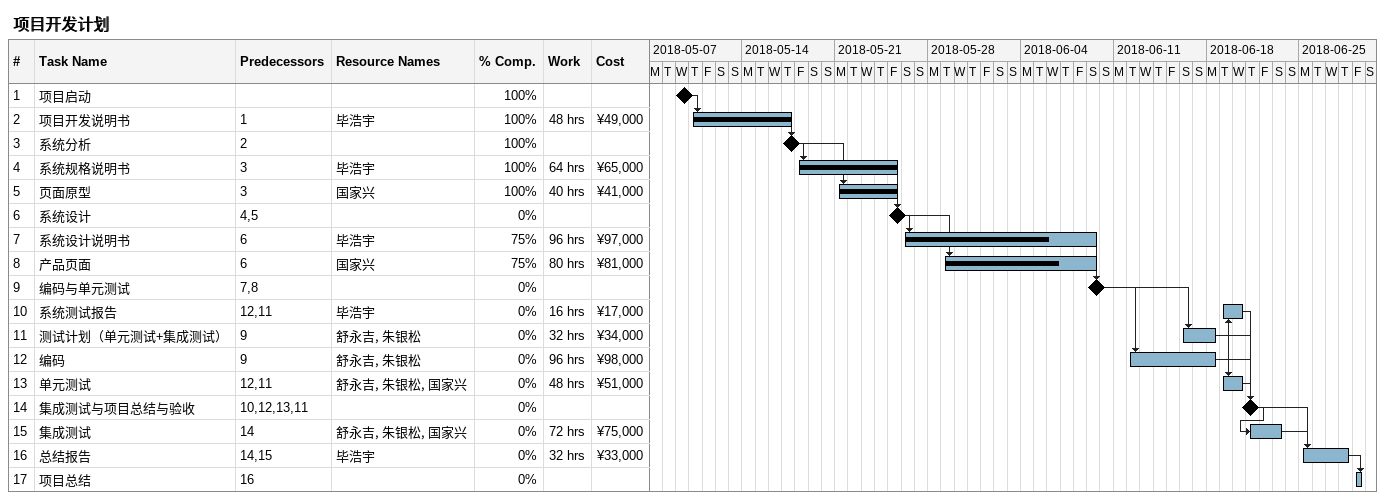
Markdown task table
项目开发计划

| ID | Task | Start | Finish | Predecessors | Resources | % complete | Work (h) | Cost (¥) |
|---|---|---|---|---|---|---|---|---|
| 1 | 项目启动 (milestone) | 2018-05-09 | 2018-05-09 |  |  | 100 |  |  |
| 2 | 项目开发说明书 | 2018-05-10 | 2018-05-17 | 1 | 毕浩宇 | 100 | 48 | 49000 |
| 3 | 系统分析 (milestone) | 2018-05-17 | 2018-05-17 | 2 |  | 100 |  |  |
| 4 | 系统规格说明书 | 2018-05-18 | 2018-05-25 | 3 | 毕浩宇 | 100 | 64 | 65000 |
| 5 | 页面原型 | 2018-05-21 | 2018-05-25 | 3 | 国家兴 | 100 | 40 | 41000 |
| 6 | 系统设计 (milestone) | 2018-05-25 | 2018-05-25 | 4, 5 |  | 0 |  |  |
| 7 | 系统设计说明书 | 2018-05-26 | 2018-06-09 | 6 | 毕浩宇 | 75 | 96 | 97000 |
| 8 | 产品页面 | 2018-05-29 | 2018-06-09 | 6 | 国家兴 | 75 | 80 | 81000 |
| 9 | 编码与单元测试 (milestone) | 2018-06-09 | 2018-06-09 | 7, 8 |  | 0 |  |  |
| 10 | 系统测试报告 | 2018-06-19 | 2018-06-20 | 12, 11 | 毕浩宇 | 0 | 16 | 17000 |
| 11 | 测试计划（单元测试+集成测试） | 2018-06-16 | 2018-06-18 | 9 | 舒永吉, 朱银松 | 0 | 32 | 34000 |
| 12 | 编码 | 2018-06-12 | 2018-06-18 | 9 | 舒永吉, 朱银松 | 0 | 96 | 98000 |
| 13 | 单元测试 | 2018-06-19 | 2018-06-20 | 12, 11 | 舒永吉, 朱银松, 国家兴 | 0 | 48 | 51000 |
| 14 | 集成测试与项目总结与验收 (milestone) | 2018-06-21 | 2018-06-21 | 10, 12, 13, 11 |  | 0 |  |  |
| 15 | 集成测试 | 2018-06-21 | 2018-06-23 | 14 | 舒永吉, 朱银松, 国家兴 | 0 | 72 | 75000 |
| 16 | 总结报告 | 2018-06-25 | 2018-06-28 | 14, 15 | 毕浩宇 | 0 | 32 | 33000 |
| 17 | 项目总结 | 2018-06-29 | 2018-06-29 | 16 |  | 0 |  |  |
